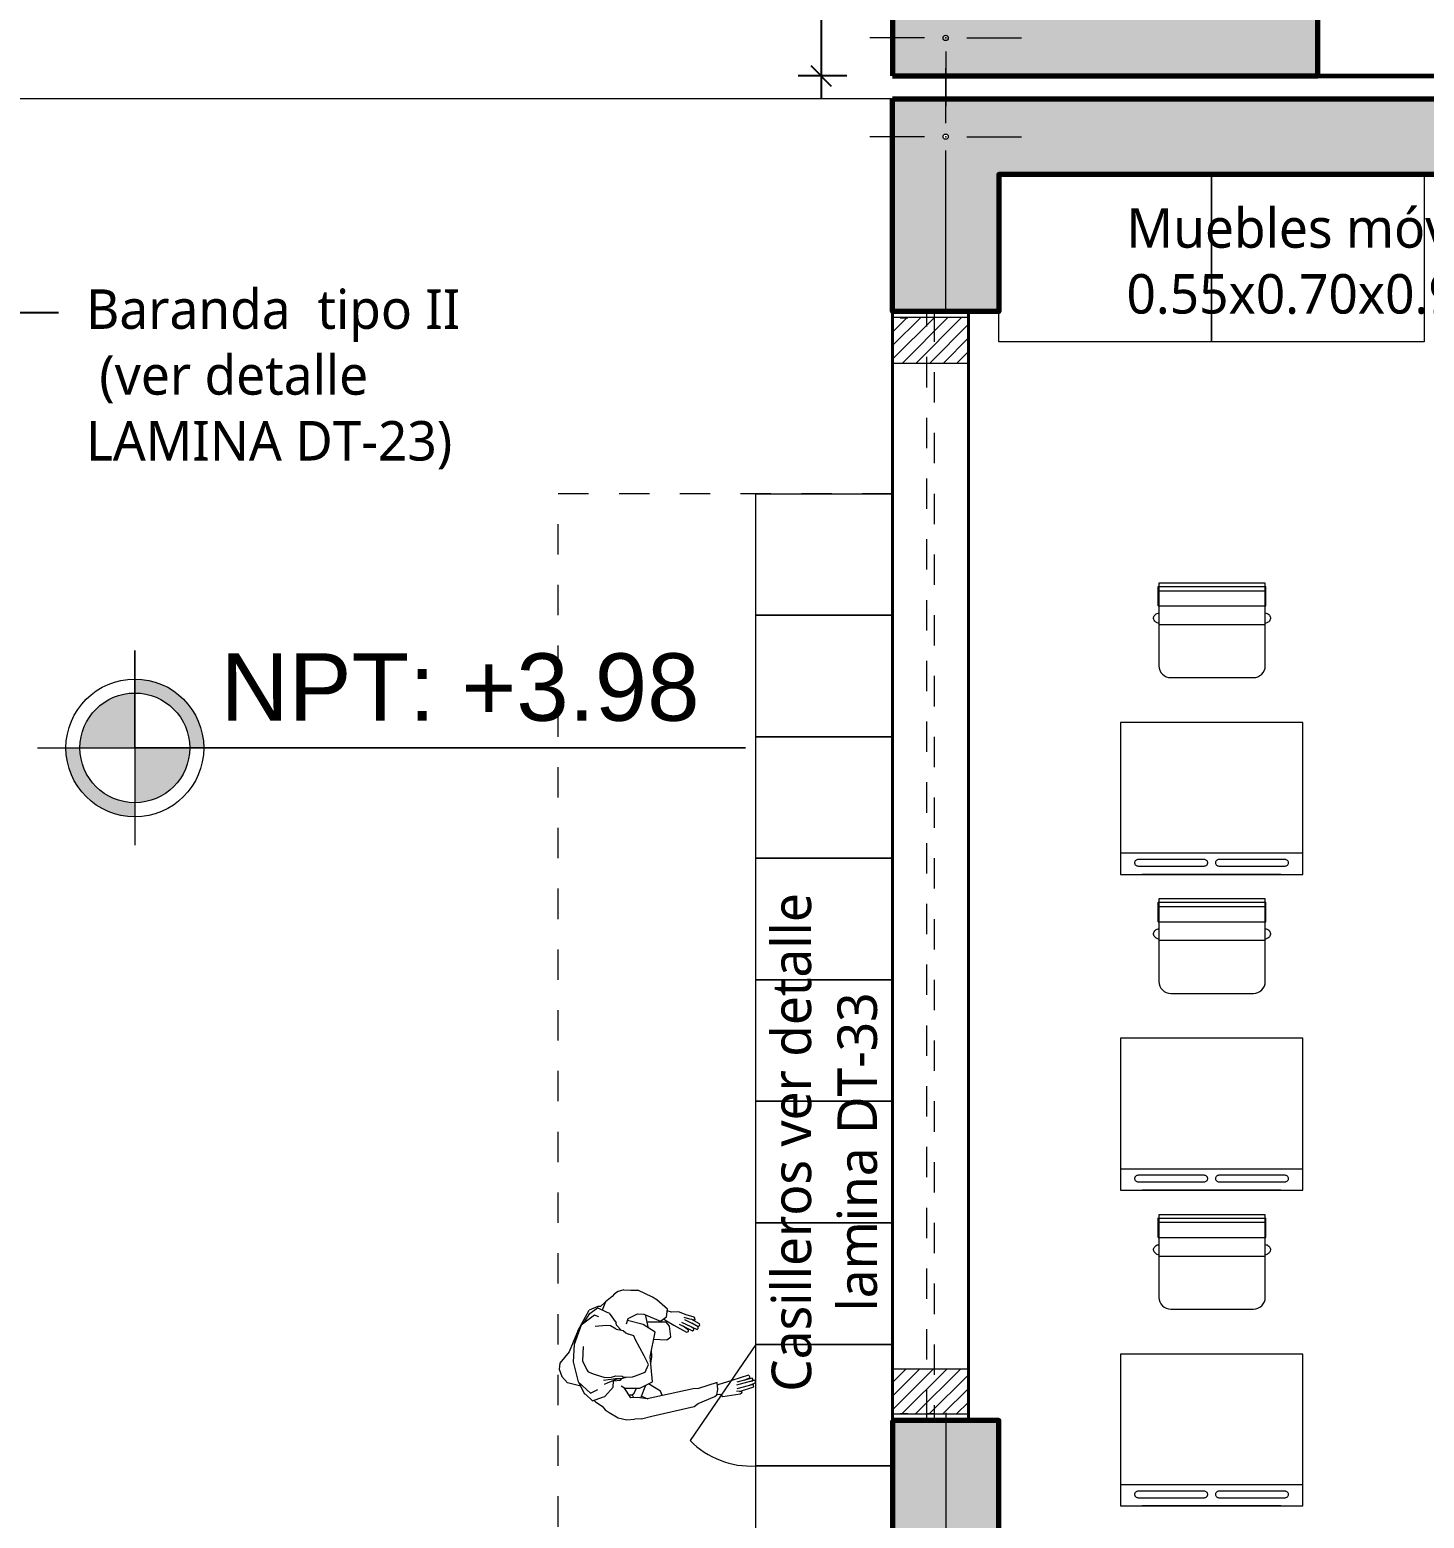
# Model space of a CAD drawing. Header units: metres. Extents: x 28 to 239, y -1 to 113.
# Drawn here: x 120.202 to 124.791, y 83.615 to 88.514 of the extents above; entities that cross this region are included whole.
import ezdxf
from ezdxf import colors
from ezdxf.entities.mleader import LeaderData, LeaderLine
from ezdxf.math import Vec2, Vec3

# ---------------------------------------------------------------- set-up
doc = ezdxf.new("R2010")
doc.units = ezdxf.units.M
doc.linetypes.add('CONTINUA', pattern=[0])
doc.linetypes.add('DASHED2', pattern=[0.375, 0.25, -0.125])
for name, color, linetype, lineweight in [('COLUMNAS 50', 32, 'Continuous', 70), ('COLUMNETASSS', 211, 'Continuous', 20), ('Cotas varias El', 253, 'Continuous', 13), ('Equipamiento SR', 23, 'Continuous', 0), ('GRAFO 0 BLANCO', 7, 'Continuous', 0), ('GRAFO 4', 7, 'Continuous', 30), ('GRAFO01', 7, 'Continuous', 0), ('letras sr', 7, 'Continuous', 5), ('muro bajo', 191, 'Continuous', 40), ('Muros el', 144, 'Continuous', 60), ('PERSONAS', 8, 'Continuous', 0), ('Structural - Bearing_Pen_No__20', 1, 'Continuous', 0), ('TEXTO 100', 7, 'Continuous', 20), ('Vanos', 140, 'Continuous', 5)]:
    doc.layers.add(name, color=color, linetype=linetype, lineweight=lineweight)
doc.layers.add('Mobiliario', color=7, linetype='Continuous', lineweight=0, true_color=0x7f7f7f)
doc.styles.add('Generales', font='trebuc.ttf', dxfattribs={"height": 0.1})
doc.styles.add('JOS', font='arial.ttf', dxfattribs={"height": 1})
doc.dimstyles.new('COTAS', dxfattribs={"dimscale": 0.75, "dimtxt": 0.1, "dimasz": 0.09, "dimexe": 0.1, "dimexo": 0.2, "dimgap": 0.05, "dimtad": 1, "dimzin": 1, "dimdsep": 46, "dimtxsty": 'Generales', "dimblk": 'OBLIQUE', "dimcen": 2.5, "dimdle": 0.1, "dimadec": 0, "dimazin": 0, "dimtfac": 1, "dimtmove": 0, "dimatfit": 0, "dimfxl": 1, "dimarcsym": 0})
pattern_1 = [(225, (-26.687094, 221.612057), (0.0224506403, -0.0224506403), [])]

# ---------------------------------------------------------------- blocks, each defined once
blk = doc.blocks.new('A$C0F2E3FFB')
at = {"layer": 'PERSONAS'}
for p, q in [((0.3264, 0.709), (0.3224, 0.7063)), ((0.3322, 0.7087), (0.3264, 0.709)), ((0.3356, 0.7182), (0.3307, 0.7165)), ((0.3307, 0.7165), (0.3485, 0.6496)), ((0.3355, 0.6978), (0.3322, 0.7087)), ((0.3405, 0.7189), (0.3356, 0.7182)), ((0.349, 0.6961), (0.3405, 0.7189)), ((0.3498, 0.7116), (0.3459, 0.7099)), ((0.3459, 0.7099), (0.3621, 0.6499)), ((0.3547, 0.7123), (0.3498, 0.7116)), ((0.3714, 0.6601), (0.3547, 0.7123)), ((0.3161, 0.6969), (0.312, 0.6932)), ((0.312, 0.6932), (0.3311, 0.6321)), ((0.321, 0.6986), (0.3161, 0.6969)), ((0.3306, 0.6777), (0.321, 0.6986)), ((0.3224, 0.7063), (0.3379, 0.6502)), ((0.3717, 0.6668), (0.3708, 0.6485)), ((0.3758, 0.6695), (0.3717, 0.6668)), ((0.3802, 0.6625), (0.3758, 0.6695)), ((0.3844, 0.6313), (0.3802, 0.6625)), ((0.3311, 0.6321), (0.3429, 0.5966)), ((0.3812, 0.5878), (0.3895, 0.599)), ((0.3895, 0.599), (0.3844, 0.6313)), ((0.3642, 0.5806), (0.339, 0.5783)), ((0.339, 0.5783), (0.3603, 0.5098)), ((0.3429, 0.5966), (0.3461, 0.5848)), ((0.3461, 0.5848), (0.3482, 0.5792)), ((0.3837, 0.5776), (0.3642, 0.5806)), ((0.3824, 0.5778), (0.3812, 0.5878)), ((0.39, 0.5699), (0.3837, 0.5776)), ((0.4149, 0.5094), (0.39, 0.5699)), ((0.0999, 0.4938), (0.0907, 0.4652)), ((0.1039, 0.4965), (0.0999, 0.4938)), ((0.1098, 0.4982), (0.1039, 0.4965)), ((0.1058, 0.477), (0.1098, 0.4982)), ((0.1242, 0.5139), (0.1071, 0.4828)), ((0.1078, 0.4585), (0.1337, 0.5105)), ((0.1179, 0.4483), (0.1451, 0.505)), ((0.1356, 0.5085), (0.1214, 0.4858)), ((0.1291, 0.5146), (0.1242, 0.5139)), ((0.1337, 0.5105), (0.1291, 0.5146)), ((0.1405, 0.4917), (0.1309, 0.4755)), ((0.1414, 0.5091), (0.1356, 0.5085)), ((0.1464, 0.4924), (0.1405, 0.4917)), ((0.1451, 0.505), (0.1414, 0.5091)), ((0.15, 0.4883), (0.1464, 0.4924)), ((0.3603, 0.5098), (0.3622, 0.4901)), ((0.3622, 0.4901), (0.3984, 0.3221)), ((0.4263, 0.4942), (0.4149, 0.5094)), ((0.4614, 0.3392), (0.4263, 0.4942)), ((0.0907, 0.4652), (0.0804, 0.4366)), ((0.0804, 0.4366), (0.0811, 0.4114)), ((0.0999, 0.457), (0.1058, 0.477)), ((0.1252, 0.4392), (0.15, 0.4883)), ((0.129, 0.4196), (0.1547, 0.4667)), ((0.1473, 0.4729), (0.133, 0.4545)), ((0.1522, 0.4736), (0.1473, 0.4729)), ((0.1547, 0.4667), (0.1522, 0.4736)), ((0.0703, 0.3968), (0.0366, 0.3577)), ((0.0985, 0.393), (0.0703, 0.3968)), ((0.0811, 0.4114), (0.0767, 0.396)), ((0.114, 0.3706), (0.0985, 0.393)), ((0.1062, 0.3818), (0.111, 0.3895)), ((0.111, 0.3895), (0.1131, 0.3932)), ((0.1131, 0.3932), (0.129, 0.4196)), ((0.1321, 0.4039), (0.1179, 0.392)), ((0.1321, 0.4039), (0.1179, 0.392)), ((0.1179, 0.392), (0.1179, 0.3223)), ((0.1179, 0.392), (0.1179, 0.3223)), ((0.1711, 0.4086), (0.1321, 0.4039)), ((0.1711, 0.4086), (0.1321, 0.4039)), ((0.183, 0.3945), (0.1711, 0.4086)), ((0.183, 0.3945), (0.1711, 0.4086)), ((0.1805, 0.3461), (0.183, 0.3945)), ((0.1805, 0.3461), (0.183, 0.3945)), ((0.0262, 0.3419), (0.0012, 0.2881)), ((0.0366, 0.3577), (0.0262, 0.3419)), ((0.0884, 0.3102), (0.114, 0.3706)), ((0.1396, 0.3274), (0.0906, 0.3159)), ((0.1396, 0.3274), (0.1179, 0.3223)), ((0.1545, 0.3513), (0.127, 0.3072)), ((0.2448, 0.333), (0.1545, 0.3513)), ((0.2451, 0.3398), (0.2188, 0.3383)), ((0.2726, 0.3267), (0.2407, 0.3109)), ((0.3364, 0.3418), (0.2448, 0.333)), ((0.2691, 0.3357), (0.2451, 0.3398)), ((0.301, 0.3146), (0.2726, 0.3267)), ((0.3592, 0.2951), (0.3364, 0.3418)), ((0.3709, 0.3711), (0.3436, 0.3271)), ((0.3877, 0.378), (0.3709, 0.3711)), ((0.3865, 0.3775), (0.3709, 0.3711)), ((0.4718, 0.3019), (0.4614, 0.3392)), ((0.0016, 0.2633), (0.0012, 0.2881)), ((0.0872, 0.2869), (0.0884, 0.3102)), ((0.1048, 0.2531), (0.0872, 0.2869)), ((0.127, 0.3072), (0.1125, 0.2507)), ((0.1679, 0.273), (0.1621, 0.2539)), ((0.1828, 0.28), (0.1679, 0.273)), ((0.2407, 0.3109), (0.1828, 0.28)), ((0.3138, 0.28), (0.301, 0.3146)), ((0.318, 0.2681), (0.3138, 0.28)), ((0.3952, 0.299), (0.3485, 0.317)), ((0.3599, 0.2394), (0.3592, 0.2951)), ((0.3775, 0.2747), (0.3614, 0.2824)), ((0.3775, 0.2747), (0.3614, 0.2824)), ((0.3839, 0.2676), (0.3775, 0.2747)), ((0.3891, 0.3014), (0.3979, 0.3244)), ((0.3984, 0.3221), (0.3937, 0.2875)), ((0.3937, 0.2875), (0.3943, 0.2632)), ((0.3937, 0.2875), (0.3937, 0.2875)), ((0.3937, 0.2875), (0.3937, 0.2875)), ((0.4718, 0.3019), (0.4726, 0.2756)), ((0.4748, 0.2479), (0.4726, 0.2756)), ((0, 0.2365), (0.0015, 0.2623)), ((0, 0.2365), (0.0054, 0.2166)), ((0.1239, 0.2462), (0.1048, 0.2531)), ((0.1288, 0.2101), (0.1469, 0.2267)), ((0.1433, 0.2093), (0.1484, 0.2343)), ((0.1484, 0.2343), (0.157, 0.2445)), ((0.157, 0.2445), (0.1621, 0.2539)), ((0.3148, 0.2072), (0.3161, 0.2314)), ((0.3161, 0.2314), (0.3192, 0.2361)), ((0.3197, 0.2457), (0.318, 0.2681)), ((0.3192, 0.2361), (0.3197, 0.2457)), ((0.3238, 0.23), (0.3197, 0.2457)), ((0.3303, 0.2248), (0.3238, 0.23)), ((0.3245, 0.2067), (0.3238, 0.23)), ((0.3328, 0.1995), (0.3303, 0.2248)), ((0.3599, 0.2394), (0.3518, 0.2276)), ((0.3943, 0.2632), (0.3599, 0.2394)), ((0.3839, 0.2676), (0.3938, 0.2719)), ((0.3843, 0.2559), (0.3839, 0.2676)), ((0.4675, 0.2157), (0.4748, 0.2479)), ((0.0054, 0.2166), (0.0145, 0.2028)), ((0.0145, 0.2028), (0.0242, 0.1942)), ((0.0242, 0.1942), (0.0442, 0.1695)), ((0.0442, 0.1695), (0.0607, 0.1516)), ((0.0442, 0.1695), (0.0742, 0.1582)), ((0.0824, 0.1757), (0.066, 0.1406)), ((0.0857, 0.1833), (0.0824, 0.1757)), ((0.0857, 0.1833), (0.1209, 0.2085)), ((0.1288, 0.2101), (0.1209, 0.2085)), ((0.1315, 0.1877), (0.1307, 0.1731)), ((0.1307, 0.1731), (0.1334, 0.1323)), ((0.1433, 0.2093), (0.1315, 0.1877)), ((0.3087, 0.128), (0.3205, 0.1681)), ((0.3189, 0.1924), (0.3148, 0.2072)), ((0.3205, 0.1681), (0.3189, 0.1924)), ((0.3404, 0.1768), (0.3242, 0.2147)), ((0.33, 0.1628), (0.3245, 0.2067)), ((0.3561, 0.1983), (0.3328, 0.1995)), ((0.3447, 0.1668), (0.3404, 0.1768)), ((0.3903, 0.1674), (0.3561, 0.1983)), ((0.3928, 0.1595), (0.3903, 0.1674)), ((0.4258, 0.1578), (0.4382, 0.169)), ((0.4382, 0.169), (0.4482, 0.1828)), ((0.4482, 0.1828), (0.4675, 0.2157)), ((0.0607, 0.1516), (0.0602, 0.1419)), ((0.0602, 0.1419), (0.0741, 0.1101)), ((0.0868, 0.1124), (0.066, 0.1406)), ((0.1477, 0.0704), (0.0741, 0.1101)), ((0.1206, 0.0912), (0.0868, 0.1124)), ((0.0983, 0.1457), (0.0926, 0.1296)), ((0.0926, 0.1296), (0.1288, 0.0811)), ((0.2999, 0.1061), (0.3087, 0.128)), ((0.3368, 0.0703), (0.3779, 0.1147)), ((0.3779, 0.1147), (0.3647, 0.1416)), ((0.3818, 0.097), (0.4055, 0.1229)), ((0.4055, 0.1229), (0.3928, 0.1595)), ((0.4037, 0.1269), (0.4089, 0.1334)), ((0.4089, 0.1334), (0.4258, 0.1578)), ((0.1288, 0.0811), (0.2002, 0.0551)), ((0.1477, 0.0704), (0.2264, 0.0372)), ((0.1974, 0.0562), (0.1477, 0.0704)), ((0.2002, 0.0551), (0.2631, 0.0518)), ((0.2068, 0.0887), (0.26, 0.0859)), ((0.26, 0.0859), (0.2928, 0.1017)), ((0.2631, 0.0518), (0.3368, 0.0703)), ((0.2928, 0.1017), (0.2999, 0.1061)), ((0.3525, 0.0795), (0.3396, 0.0313)), ((0.3398, 0.073), (0.3806, 0.0937)), ((0.3806, 0.0937), (0.3818, 0.097)), ((0.2264, 0.0372), (0.2683, 0.003)), ((0.2683, 0.003), (0.2895, 0)), ((0.2895, 0), (0.3172, 0.0102)), ((0.3172, 0.0102), (0.3396, 0.0313))]:
    blk.add_line(p, q, dxfattribs=at)
blk = doc.blocks.new('Columna 1.10 x0.30')
at = {"true_color": 0xc7c8ca}
h = blk.add_hatch(color=9, dxfattribs=at)
h.dxf.hatch_style = 1
h.paths.add_polyline_path([(-234.8493, 113.8066), (-235.9493, 113.8066), (-235.9493, 113.4566), (-234.8493, 113.4566)])
h.paths.add_polyline_path([(-235.3906, 113.6316, -1), (-235.408, 113.6316, -1)], flags=16)
at = {"layer": 'COLUMNAS 50', "color": 1, "linetype": 'Continuous', "lineweight": 5}
for p, q in [((-235.3993, 113.8732), (-235.3993, 113.6932)), ((-235.9743, 113.6316), (-235.4443, 113.6316)), ((-234.8243, 113.6316), (-235.3543, 113.6316)), ((-235.3993, 113.5616), (-235.3993, 113.3816))]:
    blk.add_line(p, q, dxfattribs=at)
at = {"layer": 'COLUMNAS 50', "linetype": 'Continuous'}
blk.add_lwpolyline([(-235.9493, 113.4566), (-234.8493, 113.4566), (-234.8493, 113.8066), (-235.9493, 113.8066)], close=True, dxfattribs=at)
at = {"layer": 'COLUMNAS 50', "color": 1, "linetype": 'Continuous', "lineweight": 5}
blk.add_circle((-235.3993, 113.6316), 0.00871, dxfattribs=at)
blk.add_point((-235.3993, 113.6316), dxfattribs=at)
blk = doc.blocks.new('A$C3A47622C')
at = {"layer": 'Mobiliario', "linetype": 'Continuous'}
for p, q in [((0.0251, 0.3696), (0.0111, 0.3696)), ((0.0111, 0.015), (0.0111, 0.3696)), ((0.0752, 0.3696), (0.0251, 0.3696)), ((0.0251, 0.015), (0.0251, 0.3696)), ((0.0752, 0.015), (0.0752, 0.3696)), ((0.0983, 0.3673), (0.0987, 0.37)), ((0.0987, 0.37), (0.0997, 0.3732)), ((0.0997, 0.3732), (0.1012, 0.3762)), ((0.1012, 0.3762), (0.1031, 0.3788)), ((0.1031, 0.3788), (0.1053, 0.381)), ((0.1053, 0.381), (0.1079, 0.3828)), ((0.1079, 0.3828), (0.1107, 0.384)), ((0.1107, 0.384), (0.1136, 0.3846)), ((0.1136, 0.3846), (0.1165, 0.3846)), ((0.1165, 0.3846), (0.1194, 0.384)), ((0.1194, 0.384), (0.1222, 0.3828)), ((0.1222, 0.3828), (0.1248, 0.381)), ((0.1248, 0.381), (0.127, 0.3788)), ((0.127, 0.3788), (0.1289, 0.3762)), ((0.1289, 0.3762), (0.1297, 0.3747)), ((0.1297, 0.3747), (0.1333, 0.3673)), ((0.0752, 0.015), (0.0108, 0.015)), ((0.0987, 0.0146), (0.0983, 0.0173)), ((0.0997, 0.0113), (0.0987, 0.0146)), ((0.1012, 0.0084), (0.0997, 0.0113)), ((0.1031, 0.0057), (0.1012, 0.0084)), ((0.1053, 0.0035), (0.1031, 0.0057)), ((0.1079, 0.0018), (0.1053, 0.0035)), ((0.1107, 0.0006), (0.1079, 0.0018)), ((0.1136, 0), (0.1107, 0.0006)), ((0.1165, 0), (0.1136, 0)), ((0.1194, 0.0006), (0.1165, 0)), ((0.1222, 0.0018), (0.1194, 0.0006)), ((0.1248, 0.0035), (0.1222, 0.0018)), ((0.127, 0.0057), (0.1248, 0.0035)), ((0.1289, 0.0084), (0.127, 0.0057)), ((0.1297, 0.0099), (0.1289, 0.0084)), ((0.1333, 0.0173), (0.1297, 0.0099))]:
    blk.add_line(p, q, dxfattribs=at)
at = {"layer": 'Mobiliario'}
blk.add_line((0.1361, 0.0173), (0.1361, 0.3673), dxfattribs=at)
at = {"layer": 'Mobiliario', "linetype": 'Continuous'}
blk.add_lwpolyline([(0, 0.0173), (0.2722, 0.0173, 0.414214), (0.3111, 0.0562), (0.3111, 0.3284, 0.414214), (0.2722, 0.3673), (0, 0.3673), (0, 0.0173)], format="xyb", dxfattribs=at)
blk = doc.blocks.new('_Oblique')
at = {"color": 0, "linetype": 'ByBlock', "lineweight": -2}
blk.add_line((-0.5, -0.5), (0.5, 0.5), dxfattribs=at)
blk = doc.blocks.new('*D161')
at = {"layer": 'Cotas varias El', "color": 0, "linetype": 'CONTINUA', "lineweight": -2, "transparency": 16777216}
for p, q in [((122.806, 89.2872), (122.806, 88.2872)), ((122.8911, 89.2122), (122.731, 89.2122)), ((122.8911, 88.3622), (122.731, 88.3622))]:
    blk.add_line(p, q, dxfattribs=at)
at = {"layer": 'Defpoints', "color": 0, "transparency": 16777216}
for p in [(123.0411, 89.2122), (122.806, 88.3622), (123.0411, 88.3622)]:
    blk.add_point(p, dxfattribs=at)
at = {"layer": 'Cotas varias El', "color": 0, "lineweight": -2, "transparency": 16777216, "xscale": 0.0675, "yscale": 0.0675, "zscale": 0.0675}
for p, rotation in [((122.806, 89.2122), 90), ((122.806, 88.3622), 270)]:
    blk.add_blockref('_Oblique', p, dxfattribs=dict(at, rotation=rotation))
at = {"layer": 'Cotas varias El', "color": 0, "transparency": 16777216, "insert": (122.7176, 88.7872), "char_height": 0.1, "attachment_point": 5, "rotation": 90, "style": 'Generales'}
blk.add_mtext('0.85', dxfattribs=at)

msp = doc.modelspace()

# ---------------------------------------------------------------- hatches: boundary and pattern name
at = {"layer": 'GRAFO 0 BLANCO', "true_color": 0xc7c8ca}
h = msp.add_hatch(color=9, dxfattribs=at)
h.dxf.hatch_style = 1
h.paths.add_polyline_path([(123.0411, 88.3622), (124.4411, 88.3622), (124.4411, 88.6122), (123.3911, 88.6122), (123.3911, 89.2122), (123.0411, 89.2122)])
h = msp.add_hatch(color=9, dxfattribs=at)
h.dxf.hatch_style = 1
h.paths.add_polyline_path([(123.3911, 87.5872), (123.0411, 87.5872), (123.0411, 88.2872), (125.2911, 88.2872), (125.2911, 88.0372), (123.3911, 88.0372)])
h.paths.add_polyline_path([(123.2248, 88.1622, 1), (123.2074, 88.1622, 1)], flags=16)
at = {"layer": 'GRAFO 0 BLANCO'}
h = msp.add_hatch(dxfattribs=at)
h.set_pattern_fill('ANSI31', color=256, scale=0.01, angle=180)
h.set_pattern_definition(pattern_1)
h.paths.add_polyline_path([(123.2911, 87.5672), (123.0411, 87.5672), (123.0411, 87.4172), (123.2911, 87.4172)])
h = msp.add_hatch(dxfattribs=at)
h.set_pattern_fill('ANSI31', color=256, scale=0.01, angle=180)
h.set_pattern_definition(pattern_1)
h.paths.add_polyline_path([(123.2911, 83.9572), (123.0411, 83.9572), (123.0411, 84.1072), (123.2911, 84.1072)])
at = {"layer": 'TEXTO 100', "ltscale": 1.3}
h = msp.add_hatch(color=7, dxfattribs=at)
edge = h.paths.add_edge_path()
edge.add_line((120.7283, 86.1505), (120.5476, 86.1505))
edge.add_line((120.5476, 86.1505), (120.5476, 85.9699))
edge.add_arc((120.5476, 86.1505), 0.1806, 270, 360)
edge = h.paths.add_edge_path()
edge.add_arc((120.5476, 86.1505), 0.1806, 90, 180)
edge.add_line((120.367, 86.1505), (120.5476, 86.1505))
edge.add_line((120.5476, 86.1505), (120.5476, 86.3311))
edge = h.paths.add_edge_path()
edge.add_line((120.5476, 86.3772), (120.5476, 86.3311))
edge.add_arc((120.5476, 86.1505), 0.1806, 0, 90, ccw=False)
edge.add_line((120.7283, 86.1505), (120.7744, 86.1505))
edge.add_arc((120.5476, 86.1505), 0.2267, 0, 90)
msp.add_hatch(color=7, dxfattribs=at).paths.add_polyline_path([(120.367, 86.1505), (120.3209, 86.1505, 0.414214), (120.5476, 85.9238), (120.5476, 85.9699, -0.414214)])

# ---------------------------------------------------------------- linework, layer by layer
at = {"layer": 'COLUMNAS 50', "linetype": 'Continuous'}
for points in [[(123.0411, 88.3622), (124.4411, 88.3622), (124.4411, 88.6122), (123.3911, 88.6122), (123.3911, 89.2122), (123.0411, 89.2122)], [(123.0411, 88.2872), (125.2911, 88.2872), (125.2911, 88.0372), (123.3911, 88.0372), (123.3911, 87.5872), (123.0411, 87.5872)], [(123.0411, 88.2872), (125.2911, 88.2872), (125.2911, 88.0372), (123.3911, 88.0372), (123.3911, 87.5872), (123.0411, 87.5872)]]:
    msp.add_lwpolyline(points, close=True, dxfattribs=at)
at = {"layer": 'COLUMNETASSS'}
for points in [[(123.2911, 87.5672), (123.0411, 87.5672), (123.0411, 87.4172), (123.2911, 87.4172)], [(123.2911, 83.9572), (123.0411, 83.9572), (123.0411, 84.1072), (123.2911, 84.1072)]]:
    msp.add_lwpolyline(points, close=True, dxfattribs=at)
at = {"layer": 'Equipamiento SR'}
for points in [[(124.0911, 88.0372), (124.0911, 87.4872), (123.3911, 87.4872), (123.3911, 88.0372), (124.0911, 88.0372)], [(124.7911, 88.0372), (124.7911, 87.4872), (124.0911, 87.4872), (124.0911, 88.0372), (124.7911, 88.0372)], [(123.0411, 86.5872), (122.5911, 86.5872), (122.5911, 86.9872), (123.0411, 86.9872)], [(123.0411, 86.1872), (122.5911, 86.1872), (122.5911, 86.5872), (123.0411, 86.5872)], [(123.0411, 85.7872), (122.5911, 85.7872), (122.5911, 86.1872), (123.0411, 86.1872)], [(123.0411, 85.3872), (122.5911, 85.3872), (122.5911, 85.7872), (123.0411, 85.7872)], [(123.0411, 84.9872), (122.5911, 84.9872), (122.5911, 85.3872), (123.0411, 85.3872)], [(123.0411, 84.5872), (122.5911, 84.5872), (122.5911, 84.9872), (123.0411, 84.9872)], [(123.0411, 84.1872), (122.5911, 84.1872), (122.5911, 84.5872), (123.0411, 84.5872)], [(123.0411, 83.7872), (122.5911, 83.7872), (122.5911, 84.1872), (123.0411, 84.1872)], [(123.0411, 83.3872), (122.5911, 83.3872), (122.5911, 83.7872), (123.0411, 83.7872)]]:
    msp.add_lwpolyline(points, dxfattribs=at)
msp.add_lwpolyline([(122.5911, 84.1872), (122.3752, 83.8709, 0.21676), (122.5911, 83.7872, 1.172573)], format="xyb", dxfattribs=at)
at = {"layer": 'GRAFO 0 BLANCO'}
msp.add_lwpolyline([(119.7411, 55.3632), (130.1411, 55.3632), (130.1411, 88.2872), (119.7411, 88.2872), (119.7411, 55.3632)], dxfattribs=at)
at = {"layer": 'GRAFO 4', "linetype": 'Continuous'}
msp.add_line((123.0411, 88.6122), (123.0411, 88.3622), dxfattribs=at)
msp.add_line((123.0411, 88.6122), (123.0411, 88.3622), dxfattribs=at)
at = {"layer": 'GRAFO01', "color": 251, "linetype": 'DASHED2', "lineweight": 9, "ltscale": 0.4}
for p in [(121.9411, 82.9872), (123.0411, 86.9872)]:
    msp.add_line(p, (121.9411, 86.9872), dxfattribs=at)
at = {"layer": 'Mobiliario', "linetype": 'Continuous', "lineweight": 0}
for p, q in [((123.7911, 86.2343), (123.7911, 85.7343)), ((124.3911, 86.2343), (123.7911, 86.2343)), ((124.3911, 85.7343), (124.3911, 86.2343)), ((123.7911, 85.8048), (124.3911, 85.8048)), ((123.8451, 85.7821), (123.8432, 85.7812)), ((123.8472, 85.7828), (123.8451, 85.7821)), ((123.8494, 85.7831), (123.8472, 85.7828)), ((123.8505, 85.7831), (123.8494, 85.7831)), ((124.0658, 85.7831), (123.8505, 85.7831)), ((124.0669, 85.7831), (124.0658, 85.7831)), ((124.0691, 85.7828), (124.0669, 85.7831)), ((124.0712, 85.7821), (124.0691, 85.7828)), ((124.0731, 85.7812), (124.0712, 85.7821)), ((124.1111, 85.7821), (124.1092, 85.7812)), ((124.1132, 85.7828), (124.1111, 85.7821)), ((124.1153, 85.7831), (124.1132, 85.7828)), ((124.1164, 85.7831), (124.1153, 85.7831)), ((124.3318, 85.7831), (124.1164, 85.7831)), ((124.3329, 85.7831), (124.3318, 85.7831)), ((124.3351, 85.7828), (124.3329, 85.7831)), ((124.3371, 85.7821), (124.3351, 85.7828)), ((124.3391, 85.7812), (124.3371, 85.7821)), ((124.3761, 85.8048), (124.3761, 85.8044)), ((123.7911, 85.7343), (124.3911, 85.7343)), ((123.8382, 85.7751), (123.8378, 85.7732)), ((123.8378, 85.7732), (123.8378, 85.7713)), ((123.8378, 85.7713), (123.8382, 85.7695)), ((123.8389, 85.7769), (123.8382, 85.7751)), ((123.8382, 85.7695), (123.8389, 85.7677)), ((123.84, 85.7785), (123.8389, 85.7769)), ((123.8389, 85.7677), (123.84, 85.766)), ((123.8415, 85.78), (123.84, 85.7785)), ((123.84, 85.766), (123.8415, 85.7646)), ((123.8432, 85.7812), (123.8415, 85.78)), ((123.8415, 85.7646), (123.8432, 85.7634)), ((123.8432, 85.7634), (123.8451, 85.7624)), ((123.8451, 85.7624), (123.8472, 85.7618)), ((123.8472, 85.7618), (123.8494, 85.7614)), ((123.8494, 85.7614), (123.8505, 85.7614)), ((123.8505, 85.7614), (124.0658, 85.7614)), ((124.3191, 85.7343), (123.8631, 85.7343)), ((124.0658, 85.7614), (124.0669, 85.7614)), ((124.0669, 85.7614), (124.0691, 85.7618)), ((124.0691, 85.7618), (124.0712, 85.7624)), ((124.0712, 85.7624), (124.0731, 85.7634)), ((124.0748, 85.78), (124.0731, 85.7812)), ((124.0731, 85.7634), (124.0748, 85.7646)), ((124.0762, 85.7785), (124.0748, 85.78)), ((124.0748, 85.7646), (124.0762, 85.766)), ((124.0773, 85.7769), (124.0762, 85.7785)), ((124.0762, 85.766), (124.0773, 85.7677)), ((124.0781, 85.7751), (124.0773, 85.7769)), ((124.0773, 85.7677), (124.0781, 85.7695)), ((124.0784, 85.7732), (124.0781, 85.7751)), ((124.0781, 85.7695), (124.0784, 85.7713)), ((124.0784, 85.7713), (124.0784, 85.7732)), ((124.1042, 85.7751), (124.1038, 85.7732)), ((124.1038, 85.7732), (124.1038, 85.7713)), ((124.1038, 85.7713), (124.1042, 85.7695)), ((124.1049, 85.7769), (124.1042, 85.7751)), ((124.1042, 85.7695), (124.1049, 85.7677)), ((124.106, 85.7785), (124.1049, 85.7769)), ((124.1049, 85.7677), (124.106, 85.766)), ((124.1075, 85.78), (124.106, 85.7785)), ((124.106, 85.766), (124.1075, 85.7646)), ((124.1092, 85.7812), (124.1075, 85.78)), ((124.1075, 85.7646), (124.1092, 85.7634)), ((124.1092, 85.7634), (124.1111, 85.7624)), ((124.1111, 85.7624), (124.1132, 85.7618)), ((124.1132, 85.7618), (124.1153, 85.7614)), ((124.1153, 85.7614), (124.1164, 85.7614)), ((124.1164, 85.7614), (124.3318, 85.7614)), ((124.3318, 85.7614), (124.3329, 85.7614)), ((124.3329, 85.7614), (124.3351, 85.7618)), ((124.3351, 85.7618), (124.3371, 85.7624)), ((124.3371, 85.7624), (124.3391, 85.7634)), ((124.3408, 85.78), (124.3391, 85.7812)), ((124.3391, 85.7634), (124.3408, 85.7646)), ((124.3422, 85.7785), (124.3408, 85.78)), ((124.3408, 85.7646), (124.3422, 85.766)), ((124.3433, 85.7769), (124.3422, 85.7785)), ((124.3422, 85.766), (124.3433, 85.7677)), ((124.344, 85.7751), (124.3433, 85.7769)), ((124.3433, 85.7677), (124.344, 85.7695)), ((124.3444, 85.7732), (124.344, 85.7751)), ((124.344, 85.7695), (124.3444, 85.7713)), ((124.3444, 85.7713), (124.3444, 85.7732)), ((123.7911, 85.1949), (123.7911, 84.6949)), ((124.3911, 85.1949), (123.7911, 85.1949)), ((124.3911, 84.6949), (124.3911, 85.1949)), ((123.7911, 84.7654), (124.3911, 84.7654)), ((124.3761, 84.7654), (124.3761, 84.765)), ((123.8382, 84.7357), (123.8378, 84.7338)), ((123.8378, 84.7338), (123.8378, 84.7319)), ((123.8378, 84.7319), (123.8382, 84.73)), ((123.8389, 84.7375), (123.8382, 84.7357)), ((123.8382, 84.73), (123.8389, 84.7283)), ((123.84, 84.7391), (123.8389, 84.7375)), ((123.8389, 84.7283), (123.84, 84.7266)), ((123.8415, 84.7405), (123.84, 84.7391)), ((123.84, 84.7266), (123.8415, 84.7252)), ((123.8432, 84.7418), (123.8415, 84.7405)), ((123.8415, 84.7252), (123.8432, 84.7239)), ((123.8451, 84.7427), (123.8432, 84.7418)), ((123.8432, 84.7239), (123.8451, 84.723)), ((123.8472, 84.7434), (123.8451, 84.7427)), ((123.8451, 84.723), (123.8472, 84.7223)), ((123.8494, 84.7437), (123.8472, 84.7434)), ((123.8472, 84.7223), (123.8494, 84.722)), ((123.8505, 84.7437), (123.8494, 84.7437)), ((123.8494, 84.722), (123.8505, 84.722)), ((124.0658, 84.7437), (123.8505, 84.7437)), ((123.8505, 84.722), (124.0658, 84.722)), ((124.0669, 84.7437), (124.0658, 84.7437)), ((124.0658, 84.722), (124.0669, 84.722)), ((124.0691, 84.7434), (124.0669, 84.7437)), ((124.0669, 84.722), (124.0691, 84.7223)), ((124.0712, 84.7427), (124.0691, 84.7434)), ((124.0691, 84.7223), (124.0712, 84.723)), ((124.0731, 84.7418), (124.0712, 84.7427)), ((124.0712, 84.723), (124.0731, 84.7239)), ((124.0748, 84.7405), (124.0731, 84.7418)), ((124.0731, 84.7239), (124.0748, 84.7252)), ((124.0762, 84.7391), (124.0748, 84.7405)), ((124.0748, 84.7252), (124.0762, 84.7266)), ((124.0773, 84.7375), (124.0762, 84.7391)), ((124.0762, 84.7266), (124.0773, 84.7283)), ((124.0781, 84.7357), (124.0773, 84.7375)), ((124.0773, 84.7283), (124.0781, 84.73)), ((124.0784, 84.7338), (124.0781, 84.7357)), ((124.0781, 84.73), (124.0784, 84.7319)), ((124.0784, 84.7319), (124.0784, 84.7338)), ((124.1042, 84.7357), (124.1038, 84.7338)), ((124.1038, 84.7338), (124.1038, 84.7319)), ((124.1038, 84.7319), (124.1042, 84.73)), ((124.1049, 84.7375), (124.1042, 84.7357)), ((124.1042, 84.73), (124.1049, 84.7283)), ((124.106, 84.7391), (124.1049, 84.7375)), ((124.1049, 84.7283), (124.106, 84.7266)), ((124.1075, 84.7405), (124.106, 84.7391)), ((124.106, 84.7266), (124.1075, 84.7252)), ((124.1092, 84.7418), (124.1075, 84.7405)), ((124.1075, 84.7252), (124.1092, 84.7239)), ((124.1111, 84.7427), (124.1092, 84.7418)), ((124.1092, 84.7239), (124.1111, 84.723)), ((124.1132, 84.7434), (124.1111, 84.7427)), ((124.1111, 84.723), (124.1132, 84.7223)), ((124.1153, 84.7437), (124.1132, 84.7434)), ((124.1132, 84.7223), (124.1153, 84.722)), ((124.1164, 84.7437), (124.1153, 84.7437)), ((124.1153, 84.722), (124.1164, 84.722)), ((124.3318, 84.7437), (124.1164, 84.7437)), ((124.1164, 84.722), (124.3318, 84.722)), ((124.3329, 84.7437), (124.3318, 84.7437)), ((124.3318, 84.722), (124.3329, 84.722)), ((124.3351, 84.7434), (124.3329, 84.7437)), ((124.3329, 84.722), (124.3351, 84.7223)), ((124.3371, 84.7427), (124.3351, 84.7434)), ((124.3351, 84.7223), (124.3371, 84.723)), ((124.3391, 84.7418), (124.3371, 84.7427)), ((124.3371, 84.723), (124.3391, 84.7239)), ((124.3408, 84.7405), (124.3391, 84.7418)), ((124.3391, 84.7239), (124.3408, 84.7252)), ((124.3422, 84.7391), (124.3408, 84.7405)), ((124.3408, 84.7252), (124.3422, 84.7266)), ((124.3433, 84.7375), (124.3422, 84.7391)), ((124.3422, 84.7266), (124.3433, 84.7283)), ((124.344, 84.7357), (124.3433, 84.7375)), ((124.3433, 84.7283), (124.344, 84.73)), ((124.3444, 84.7338), (124.344, 84.7357)), ((124.344, 84.73), (124.3444, 84.7319)), ((124.3444, 84.7319), (124.3444, 84.7338)), ((123.7911, 84.6949), (124.3911, 84.6949)), ((124.3191, 84.6949), (123.8631, 84.6949)), ((123.7911, 84.1555), (123.7911, 83.6555)), ((124.3911, 84.1555), (123.7911, 84.1555)), ((124.3911, 83.6555), (124.3911, 84.1555)), ((123.7911, 83.726), (124.3911, 83.726)), ((124.3761, 83.726), (124.3761, 83.7255)), ((123.8382, 83.6962), (123.8378, 83.6944)), ((123.8378, 83.6944), (123.8378, 83.6925)), ((123.8378, 83.6925), (123.8382, 83.6906)), ((123.8389, 83.698), (123.8382, 83.6962)), ((123.8382, 83.6906), (123.8389, 83.6888)), ((123.84, 83.6997), (123.8389, 83.698)), ((123.8389, 83.6888), (123.84, 83.6872)), ((123.8415, 83.7011), (123.84, 83.6997)), ((123.84, 83.6872), (123.8415, 83.6857)), ((123.8432, 83.7023), (123.8415, 83.7011)), ((123.8415, 83.6857), (123.8432, 83.6845)), ((123.8451, 83.7033), (123.8432, 83.7023)), ((123.8432, 83.6845), (123.8451, 83.6836)), ((123.8472, 83.7039), (123.8451, 83.7033)), ((123.8451, 83.6836), (123.8472, 83.6829)), ((123.8494, 83.7043), (123.8472, 83.7039)), ((123.8472, 83.6829), (123.8494, 83.6826)), ((123.8505, 83.7043), (123.8494, 83.7043)), ((123.8494, 83.6826), (123.8505, 83.6826)), ((124.0658, 83.7043), (123.8505, 83.7043)), ((123.8505, 83.6826), (124.0658, 83.6826)), ((124.0669, 83.7043), (124.0658, 83.7043)), ((124.0658, 83.6826), (124.0669, 83.6826)), ((124.0691, 83.7039), (124.0669, 83.7043)), ((124.0669, 83.6826), (124.0691, 83.6829)), ((124.0712, 83.7033), (124.0691, 83.7039)), ((124.0691, 83.6829), (124.0712, 83.6836)), ((124.0731, 83.7023), (124.0712, 83.7033)), ((124.0712, 83.6836), (124.0731, 83.6845)), ((124.0748, 83.7011), (124.0731, 83.7023)), ((124.0731, 83.6845), (124.0748, 83.6857)), ((124.0762, 83.6997), (124.0748, 83.7011)), ((124.0748, 83.6857), (124.0762, 83.6872)), ((124.0773, 83.698), (124.0762, 83.6997)), ((124.0762, 83.6872), (124.0773, 83.6888)), ((124.0781, 83.6962), (124.0773, 83.698)), ((124.0773, 83.6888), (124.0781, 83.6906)), ((124.0784, 83.6944), (124.0781, 83.6962)), ((124.0781, 83.6906), (124.0784, 83.6925)), ((124.0784, 83.6925), (124.0784, 83.6944)), ((124.1042, 83.6962), (124.1038, 83.6944)), ((124.1038, 83.6944), (124.1038, 83.6925)), ((124.1038, 83.6925), (124.1042, 83.6906)), ((124.1049, 83.698), (124.1042, 83.6962)), ((124.1042, 83.6906), (124.1049, 83.6888)), ((124.106, 83.6997), (124.1049, 83.698)), ((124.1049, 83.6888), (124.106, 83.6872)), ((124.1075, 83.7011), (124.106, 83.6997)), ((124.106, 83.6872), (124.1075, 83.6857)), ((124.1092, 83.7023), (124.1075, 83.7011)), ((124.1075, 83.6857), (124.1092, 83.6845)), ((124.1111, 83.7033), (124.1092, 83.7023)), ((124.1092, 83.6845), (124.1111, 83.6836)), ((124.1132, 83.7039), (124.1111, 83.7033)), ((124.1111, 83.6836), (124.1132, 83.6829)), ((124.1153, 83.7043), (124.1132, 83.7039)), ((124.1132, 83.6829), (124.1153, 83.6826)), ((124.1164, 83.7043), (124.1153, 83.7043)), ((124.1153, 83.6826), (124.1164, 83.6826)), ((124.3318, 83.7043), (124.1164, 83.7043)), ((124.1164, 83.6826), (124.3318, 83.6826)), ((124.3329, 83.7043), (124.3318, 83.7043)), ((124.3318, 83.6826), (124.3329, 83.6826)), ((124.3351, 83.7039), (124.3329, 83.7043)), ((124.3329, 83.6826), (124.3351, 83.6829)), ((124.3371, 83.7033), (124.3351, 83.7039)), ((124.3351, 83.6829), (124.3371, 83.6836)), ((124.3391, 83.7023), (124.3371, 83.7033)), ((124.3371, 83.6836), (124.3391, 83.6845)), ((124.3408, 83.7011), (124.3391, 83.7023)), ((124.3391, 83.6845), (124.3408, 83.6857)), ((124.3422, 83.6997), (124.3408, 83.7011)), ((124.3408, 83.6857), (124.3422, 83.6872)), ((124.3433, 83.698), (124.3422, 83.6997)), ((124.3422, 83.6872), (124.3433, 83.6888)), ((124.344, 83.6962), (124.3433, 83.698)), ((124.3433, 83.6888), (124.344, 83.6906)), ((124.3444, 83.6944), (124.344, 83.6962)), ((124.344, 83.6906), (124.3444, 83.6925)), ((124.3444, 83.6925), (124.3444, 83.6944)), ((123.7911, 83.6555), (124.3911, 83.6555)), ((124.3191, 83.6555), (123.8631, 83.6555))]:
    msp.add_line(p, q, dxfattribs=at)
at = {"layer": 'Mobiliario', "lineweight": 0}
msp.add_line((122.5911, 84.1872), (122.3752, 83.8709), dxfattribs=at)
at = {"layer": 'muro bajo', "linetype": 'Continuous'}
for p, q in [((123.0411, 87.5872), (123.0411, 83.9372)), ((123.2911, 87.5872), (123.2911, 83.9372)), ((123.2911, 83.9372), (123.2911, 87.5872))]:
    msp.add_line(p, q, dxfattribs=at)
at = {"layer": 'Muros el', "ltscale": 0.05}
msp.add_lwpolyline([(124.4411, 88.3622), (130.1411, 88.3622)], dxfattribs=at)
at = {"layer": 'Structural - Bearing_Pen_No__20', "linetype": 'Continuous'}
for p, q in [((123.1461, 88.4872), (122.9661, 88.4872)), ((123.2861, 88.4872), (123.4661, 88.4872)), ((123.2161, 88.4422), (123.2161, 88.2622)), ((123.2161, 88.2072), (123.2161, 88.3872)), ((123.1461, 88.1622), (122.9661, 88.1622)), ((123.2861, 88.1622), (123.4661, 88.1622)), ((123.2161, 87.5872), (123.2161, 88.1172))]:
    msp.add_line(p, q, dxfattribs=at)
for centre in [(123.2161, 88.4872), (123.2161, 88.1622)]:
    msp.add_circle(centre, 0.00871, dxfattribs=at)
for p in [(123.2161, 88.4872), (123.2161, 88.1622)]:
    msp.add_point(p, dxfattribs=at)
at = {"layer": 'TEXTO 100', "color": 7, "ltscale": 1.3}
msp.add_lwpolyline([(120.2275, 86.1505), (122.5573, 86.1505), (120.5476, 86.1505), (120.5476, 86.4706), (120.5476, 85.8304)], dxfattribs=at)
for radius in [0.2267, 0.1806]:
    msp.add_circle((120.5476, 86.1505), radius, dxfattribs=at)
at = {"layer": 'Vanos', "color": 7, "linetype": 'Continuous'}
msp.add_line((123.0411, 83.9372), (123.0411, 87.5872), dxfattribs=at)
at = {"layer": 'Vanos', "color": 7, "linetype": 'DASHED2'}
for p, q in [((123.0911, 87.5653), (123.0661, 87.5653)), ((123.0911, 83.9591), (123.0661, 83.9591)), ((123.1786, 83.9591), (123.1536, 83.9591))]:
    msp.add_line(p, q, dxfattribs=at)
at = {"layer": 'Vanos', "color": 7, "linetype": 'DASHED2', "ltscale": 0.3}
for p, q in [((123.1536, 83.9372), (123.1536, 87.5872)), ((123.1786, 87.5872), (123.1786, 83.9372))]:
    msp.add_line(p, q, dxfattribs=at)

# ---------------------------------------------------------------- block references
at = {"xscale": 0.9000000000000002, "yscale": 0.9000000000000002, "zscale": 0.9000000000000002, "rotation": 270}
msp.add_blockref('A$C0F2E3FFB', (121.9436, 84.3666), dxfattribs=at)
at = {"layer": 'COLUMNAS 50', "rotation": 270}
msp.add_blockref('Columna 1.10 x0.30', (9.5845, -152.0121), dxfattribs=at)
at = {"layer": 'Equipamiento SR', "rotation": 270}
for p in [(123.9006, 86.6929), (123.9006, 85.6535), (123.9006, 84.6141)]:
    msp.add_blockref('A$C3A47622C', p, dxfattribs=at)

# ---------------------------------------------------------------- texts
at = {"layer": 'GRAFO01', "style": 'JOS'}
msp.add_text('NPT: +3.98', height=0.22181, rotation=0, dxfattribs=at).set_placement((120.8303, 86.2398))
at = {"layer": 'letras sr', "insert": (123.8112, 87.9266), "char_height": 0.13, "attachment_point": 1, "style": 'Generales'}
msp.add_mtext('\\pxql;Muebles móviles\\P0.55x0.70x0.90', dxfattribs=at)
at = {"layer": 'letras sr', "insert": (122.6433, 84.0312), "char_height": 0.115, "width": 2.168975, "attachment_point": 1, "rotation": 90, "style": 'Generales'}
msp.add_mtext('{\\H1.13043x;Casilleros ver detalle\\P\\pxql;      lamina DT-33} ', dxfattribs=at)

# ---------------------------------------------------------------- dimensions: what is measured, and where the dimension line sits
at = {"layer": 'Cotas varias El'}
dim = msp.add_linear_dim(base=(122.806, 88.3622), p1=(123.0411, 89.2122), p2=(123.0411, 88.3622), angle=90, dimstyle='COTAS', override={"dimtmove": 1}, dxfattribs=at)
dim.commit()
dim.dimension.update_dxf_attribs({"geometry": '*D161', "text_midpoint": (122.7176, 88.7872)})

# ---------------------------------------------------------------- leaders
at = {"layer": 'letras sr'}
ml = msp.add_multileader_mtext('Standard', dxfattribs=at)
ml.set_content('{\\H1.13043x;Baranda  tipo II\\P (ver detalle\\PLAMINA DT-23)} ', color=256, style='Generales')
ml.set_leader_properties()
ml.build(insert=Vec2(0, 0))
ml.multileader.update_dxf_attribs({"text_right_attachment_type": 6, "dogleg_length": 0.36, "arrow_head_size": 0.1})
ctx = ml.context
ctx.base_point, ctx.char_height, ctx.arrow_head_size, ctx.landing_gap_size, ctx.plane_origin = Vec3(120.2966, 87.5834), 0.115, 0.1, 0.09, Vec3(119.4555, 87.3469)
ctx.right_attachment = 6
notes = []
notes.append((ctx, [(0, (1, 1, 0), (120.114, 87.5834), (1, 0), 0.1826, [(0, [(119.8399, 87.1427)], 0, [])])]))
ctx.mtext.insert, ctx.mtext.flow_direction = Vec3(120.3866, 87.6597), 5
for ctx, leaders in notes:
    for number, flags, end, landing, length, lines in leaders:
        leader = LeaderData()
        leader.index, (leader.has_last_leader_line, leader.has_dogleg_vector, leader.attachment_direction) = number, flags
        leader.last_leader_point, leader.dogleg_vector, leader.dogleg_length = Vec3(end), Vec3(landing), length
        for number, points, colour, breaks in lines:
            line = LeaderLine()
            line.index, line.vertices, line.color, line.breaks = number, Vec3.list(points), colors.encode_raw_color(colour), breaks
            leader.lines.append(line)
        ctx.leaders.append(leader)

doc.saveas('drawing.dxf')
